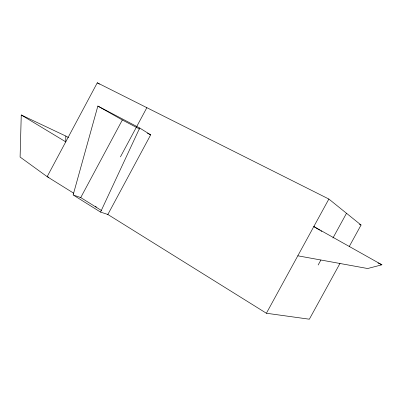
<?xml version="1.0" encoding="UTF-8"?>
<svg xmlns="http://www.w3.org/2000/svg" width="402" height="402" viewBox="0 0 402 402"><rect width="100%" height="100%" fill="white"/><g stroke="black" fill="none" stroke-linecap="round" stroke-linejoin="round"><path stroke-width="0.6" d="M65.747 142.006L65.812 136.062L21.256 114.992L20.1 157.046L47.155 176.664L73.762 193.241M73.139 194.95L97.852 106.073L139.705 128.012L150.665 134.861L107.857 214.482L100.55 212.085L73.139 194.95L80.732 197.583L122.334 119.977L97.852 106.073M100.55 212.085L139.705 128.012M349.328 246.386L361.051 225.03L328.861 199.045L97.289 82.797L47.155 176.664L48.913 177.312M120.429 156.906L146.856 107.681M107.284 214.125L266.395 313.248L328.861 199.045M318.148 265.013L320.866 260.064M332.931 238.049L346.504 213.286M340.012 263.355L309.349 319.203L266.395 313.248M319.706 230.13L313.816 226.552L381.9 264.792L367.644 268.526L297.817 255.803M95.264 206.638L96.44 207.035M377.95 262.943L381.9 264.792M359.378 224.175L361.051 225.03M122.334 119.977L139.554 129.022M147.333 133.107L150.665 134.861M65.812 136.062L68.556 137.569M21.256 114.992L65.752 141.846M320.776 230.778L321.846 231.431M80.149 197.221L101.475 210.507M97.289 82.797L99.41 84.144"/></g></svg>
